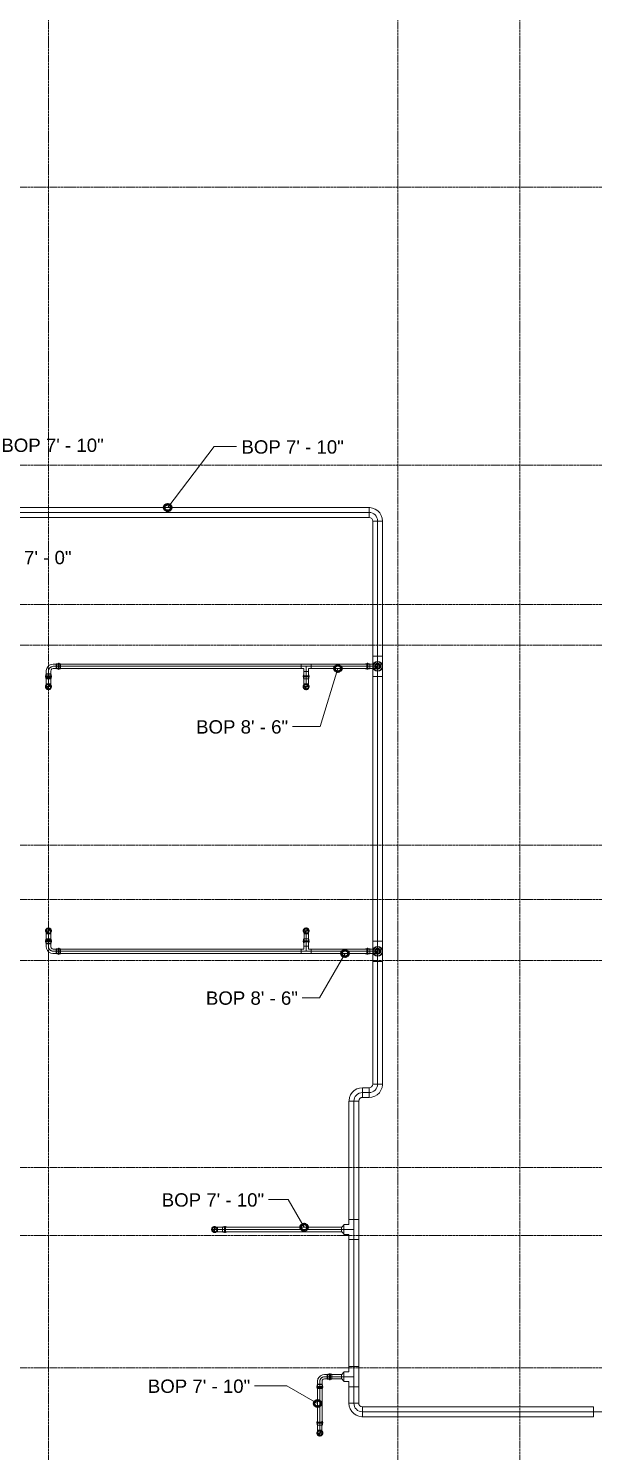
# Model space of a CAD drawing. Header units: inches. Extents: x -3679 to 241, y -496 to 1784.
# Drawn here: x -1913.9 to -1747.3, y 314.3 to 733.7 of the extents above; entities that cross this region are included whole.
import ezdxf

# ---------------------------------------------------------------- set-up
doc = ezdxf.new("R2010")
doc.units = ezdxf.units.IN
doc.header["$MEASUREMENT"] = 0
doc.linetypes.add('Grid Line', pattern=[0.875, 0.5, -0.125, 0.125, -0.125])
for name, color, linetype, lineweight in [('G-ANNO-DIMS', 251, 'Continuous', 9), ('P-PIPE', 1, 'Continuous', 9), ('P-PIPE-CNTR', 1, 'Continuous', 9), ('S-GRID', 8, 'Continuous', 9)]:
    doc.layers.add(name, color=color, linetype=linetype, lineweight=lineweight)
doc.styles.add('Arial', font='arial.ttf', dxfattribs={"height": 3.934132})

# ---------------------------------------------------------------- blocks, each defined once
blk = doc.blocks.new('Victaulic-VicPress316-Elbow 90-45deg Style P568_P571 - Standard-V1-FIFTH LEVEL')
at = {"layer": 'P-PIPE'}
for p, q in [((-2327.12, 161.86), (-2327.12, 161.86)), ((-2327.12, 161.86), (-2325.73, 161.86)), ((-2324.79, 162.52), (-2325.73, 162.52)), ((-2325.73, 161.86), (-2324.79, 161.86)), ((-2325.73, 161.21), (-2324.79, 161.21)), ((-2323.6, 162.52), (-2324.9, 162.52)), ((-2324.9, 161.86), (-2324.9, 161.86)), ((-2324.9, 161.86), (-2324.9, 161.86)), ((-2324.9, 161.21), (-2323.6, 161.21)), ((-2324.79, 162.52), (-2324.79, 161.86)), ((-2324.79, 161.86), (-2324.79, 162.52)), ((-2324.79, 161.86), (-2324.79, 161.21)), ((-2324.79, 161.21), (-2324.79, 161.86)), ((-2324.23, 162.63), (-2324.69, 162.63)), ((-2324.69, 161.1), (-2324.23, 161.1)), ((-2324.23, 161.86), (-2324.23, 161.86)), ((-2324.23, 161.86), (-2324.23, 161.86)), ((-2323.6, 162.63), (-2323.94, 162.63)), ((-2323.94, 161.86), (-2323.94, 161.86)), ((-2323.94, 161.86), (-2323.94, 161.86)), ((-2323.94, 161.1), (-2323.6, 161.1)), ((-2323.6, 161.86), (-2323.6, 161.86)), ((-2323.6, 161.86), (-2323.6, 161.86)), ((-2323.6, 161.86), (-2323.6, 161.86)), ((-2323.6, 161.86), (-2323.6, 161.86))]:
    blk.add_line(p, q, dxfattribs=at)
at = {"layer": 'P-PIPE', "flags": 128}
for points in [[(-2326.21, 161.86), (-2326.31, 162.26), (-2326.56, 162.58), (-2326.93, 162.76), (-2327.34, 162.75), (-2327.71, 162.56), (-2327.96, 162.24), (-2328.04, 161.86)], [(-2328.04, 161.86), (-2327.94, 161.47), (-2327.69, 161.15), (-2327.32, 160.97), (-2326.91, 160.98), (-2326.54, 161.17), (-2326.29, 161.49), (-2326.21, 161.86)], [(-2326.36, 161.86), (-2326.45, 162.23), (-2326.7, 162.51), (-2327.06, 162.63), (-2327.43, 162.57), (-2327.73, 162.34), (-2327.88, 162), (-2327.89, 161.86)], [(-2327.89, 161.86), (-2327.8, 161.5), (-2327.55, 161.22), (-2327.19, 161.1), (-2326.82, 161.16), (-2326.52, 161.39), (-2326.37, 161.73), (-2326.36, 161.86)], [(-2325.73, 162.52), (-2326.23, 162.52), (-2326.66, 162.52), (-2326.97, 162.52), (-2327.12, 162.52), (-2327.12, 162.52)], [(-2327.12, 161.21), (-2327.03, 161.21), (-2326.77, 161.21), (-2326.36, 161.21), (-2325.88, 161.21), (-2325.73, 161.21)], [(-2324.9, 162.52), (-2324.71, 162.63), (-2324.69, 162.63)], [(-2324.69, 161.1), (-2324.89, 161.19), (-2324.9, 161.21)], [(-2324.23, 162.63), (-2324.17, 162.75), (-2324.03, 162.76), (-2323.94, 162.65), (-2323.94, 162.63)], [(-2324.23, 162.63), (-2324.23, 162.54), (-2324.23, 162.29), (-2324.23, 161.93), (-2324.23, 161.86)], [(-2324.23, 161.86), (-2324.23, 162.23), (-2324.23, 162.51), (-2324.23, 162.63), (-2324.23, 162.63)], [(-2324.23, 161.1), (-2324.23, 161.19), (-2324.23, 161.44), (-2324.23, 161.8), (-2324.23, 161.86)], [(-2324.23, 161.86), (-2324.23, 161.5), (-2324.23, 161.22), (-2324.23, 161.1), (-2324.23, 161.1)], [(-2323.94, 161.1), (-2324.01, 160.98), (-2324.15, 160.97), (-2324.23, 161.08), (-2324.23, 161.1)], [(-2323.94, 162.63), (-2323.94, 162.54), (-2323.94, 162.29), (-2323.94, 161.93), (-2323.94, 161.86)], [(-2323.94, 161.86), (-2323.94, 162.23), (-2323.94, 162.51), (-2323.94, 162.63), (-2323.94, 162.63)], [(-2323.94, 161.1), (-2323.94, 161.19), (-2323.94, 161.44), (-2323.94, 161.8), (-2323.94, 161.86)], [(-2323.94, 161.86), (-2323.94, 161.5), (-2323.94, 161.22), (-2323.94, 161.1), (-2323.94, 161.1)]]:
    blk.add_lwpolyline(points, dxfattribs=at)
at = {"layer": 'P-PIPE'}
for radius, start, end in [(0.767, 0, 180), (0.767, 0, 180), (0.767, 0, 180), (0.767, 180, 360), (0.767, 180, 0), (0.767, 180, 0), (0.657, 360, 180), (0.657, 0, 180), (0.657, 90, 180), (0.658, 180, 0), (0.658, 180, 0), (0.657, 180, 270), (0.658, 0, 90), (0.658, 270, 0)]:
    blk.add_arc((-2327.12, 161.86), radius, start, end, dxfattribs=at)
blk = doc.blocks.new('Elbow - Welded - Generic - Standard-1127339-FIFTH LEVEL')
at = {"layer": 'P-PIPE'}
for p, q in [((-2.52, -1.44), (-2.52, 1.44)), ((-2.52, 1.44), (-2.52, -1.44)), ((1.44, 2.52), (-1.44, 2.52)), ((-1.44, 2.52), (1.44, 2.52))]:
    blk.add_line(p, q, dxfattribs=at)
at = {"layer": 'P-PIPE', "flags": 128}
for points in [[(-1.44, 2.52), (-1.53, 2.08), (-1.79, 1.72), (-2.18, 1.49), (-2.52, 1.44)], [(-2.52, -1.44), (-1.67, -1.34), (-0.85, -1.07), (-0.12, -0.62), (0.51, -0.03), (0.99, 0.68), (1.3, 1.48), (1.43, 2.33), (1.44, 2.52)]]:
    blk.add_lwpolyline(points, dxfattribs=at)
blk = doc.blocks.new('Transition - Generic - Plumbing-CW-1127470-FIFTH LEVEL')
at = {"layer": 'P-PIPE'}
for radius, start, end in [(1.31, 90, 270), (0.563, 90, 270), (1.31, 270, 90), (0.562, 270, 90)]:
    blk.add_arc((-1810.95, 461.74), radius, start, end, dxfattribs=at)
blk = doc.blocks.new('Victaulic-VicPress316-Elbow 90-45deg Style P568_P571 - Standard-523083-FIFTH LEVEL')
at = {"layer": 'P-PIPE'}
for p, q in [((-3.18, 0.77), (-3.52, 0.77)), ((-3.52, 0.77), (-3.52, -0.77)), ((-3.52, -0.77), (-3.52, 0.77)), ((-2.22, 0.66), (-3.52, 0.66)), ((-3.52, -0.66), (-3.52, 0.66)), ((-3.52, 0.66), (-3.52, -0.66)), ((-3.18, -0.77), (-3.18, 0.77)), ((-3.18, 0.77), (-3.18, -0.77)), ((-2.44, 0.77), (-2.89, 0.77)), ((-2.89, -0.77), (-2.89, 0.77)), ((-2.89, 0.77), (-2.89, -0.77)), ((-1.39, 0.66), (-2.33, 0.66)), ((-2.33, 0), (-2.33, 0.66)), ((-2.33, 0.66), (-2.33, 0)), ((-2.22, -0.66), (-2.22, 0.66)), ((-2.22, 0.66), (-2.22, -0.66)), ((-0.77, 3.52), (-0.77, 3.18)), ((0.77, 3.52), (-0.77, 3.52)), ((-0.77, 3.52), (0.77, 3.52)), ((-0.77, 3.18), (0.77, 3.18)), ((0.77, 3.18), (-0.77, 3.18)), ((-0.77, 2.89), (-0.77, 2.44)), ((-0.77, 2.89), (0.77, 2.89)), ((0.77, 2.89), (-0.77, 2.89)), ((-0.66, 3.52), (-0.66, 2.22)), ((-0.66, 3.52), (0.66, 3.52)), ((0.66, 3.52), (-0.66, 3.52)), ((-0.66, 2.33), (-0.66, 1.39)), ((0, 2.33), (-0.66, 2.33)), ((-0.66, 2.33), (0, 2.33)), ((-0.66, 2.22), (0.66, 2.22)), ((0.66, 2.22), (-0.66, 2.22)), ((0, 2.33), (0.66, 2.33)), ((0.66, 2.33), (0, 2.33)), ((0, 1.39), (0, 2.33)), ((0.66, 2.22), (0.66, 3.52)), ((0.66, 1.39), (0.66, 2.33)), ((0.77, 3.18), (0.77, 3.52)), ((0.77, 2.44), (0.77, 2.89)), ((-3.52, -0.66), (-2.22, -0.66)), ((-3.52, -0.77), (-3.18, -0.77)), ((-2.89, -0.77), (-2.44, -0.77)), ((-2.33, 0), (-2.33, -0.66)), ((-2.33, -0.66), (-2.33, 0)), ((-1.39, 0), (-2.33, 0)), ((-2.33, -0.66), (-1.39, -0.66))]:
    blk.add_line(p, q, dxfattribs=at)
at = {"layer": 'P-PIPE', "flags": 128}
for points in [[(-3.18, 0.77), (-3.11, 0.89), (-2.98, 0.9), (-2.89, 0.79), (-2.89, 0.77)], [(-3.18, 0.77), (-3.18, 0.67), (-3.18, 0.42), (-3.18, 0.07), (-3.18, -0.3), (-3.18, -0.6), (-3.18, -0.75), (-3.18, -0.77)], [(-3.18, -0.77), (-3.18, -0.67), (-3.18, -0.42), (-3.18, -0.07), (-3.18, 0.3), (-3.18, 0.6), (-3.18, 0.75), (-3.18, 0.77)], [(-2.89, -0.77), (-2.89, -0.67), (-2.89, -0.42), (-2.89, -0.07), (-2.89, 0.3), (-2.89, 0.6), (-2.89, 0.75), (-2.89, 0.77)], [(-2.89, 0.77), (-2.89, 0.67), (-2.89, 0.42), (-2.89, 0.07), (-2.89, -0.3), (-2.89, -0.6), (-2.89, -0.75), (-2.89, -0.77)], [(-2.44, 0.77), (-2.24, 0.68), (-2.22, 0.66)], [(-0.66, 1.39), (-0.75, 1.04), (-1, 0.77), (-1.35, 0.66), (-1.39, 0.66)], [(-1.39, -0.66), (-0.78, -0.56), (-0.23, -0.29), (0.22, 0.13), (0.53, 0.67), (0.65, 1.27), (0.66, 1.39)], [(-0.77, 2.89), (-0.89, 2.96), (-0.9, 3.1), (-0.79, 3.18), (-0.77, 3.18)], [(0.77, 3.18), (0.67, 3.18), (0.42, 3.18), (0.07, 3.18), (-0.3, 3.18), (-0.6, 3.18), (-0.75, 3.18), (-0.77, 3.18)], [(-0.77, 3.18), (-0.67, 3.18), (-0.42, 3.18), (-0.07, 3.18), (0.3, 3.18), (0.6, 3.18), (0.75, 3.18), (0.77, 3.18)], [(-0.77, 2.89), (-0.67, 2.89), (-0.42, 2.89), (-0.07, 2.89), (0.3, 2.89), (0.6, 2.89), (0.75, 2.89), (0.77, 2.89)], [(0.77, 2.89), (0.67, 2.89), (0.42, 2.89), (0.07, 2.89), (-0.3, 2.89), (-0.6, 2.89), (-0.75, 2.89), (-0.77, 2.89)], [(-0.66, 2.22), (-0.77, 2.41), (-0.77, 2.44)], [(0.77, 2.44), (0.68, 2.24), (0.66, 2.22)], [(0.77, 3.18), (0.89, 3.11), (0.9, 2.98), (0.79, 2.89), (0.77, 2.89)], [(-2.89, -0.77), (-2.96, -0.89), (-3.1, -0.9), (-3.18, -0.79), (-3.18, -0.77)], [(-2.22, -0.66), (-2.41, -0.77), (-2.44, -0.77)]]:
    blk.add_lwpolyline(points, dxfattribs=at)
at = {"layer": 'P-PIPE'}
blk.add_arc((-1.39, 1.39), 1.39, 270, 0, dxfattribs=at)
blk = doc.blocks.new('Victaulic-VicPress316-Elbow 90-45deg Style P568_P571 - Standard-V2-FIFTH LEVEL')
at = {"layer": 'P-PIPE'}
for p, q in [((-1934.31, 162.63), (-1934.64, 162.63)), ((-1933.35, 162.52), (-1934.64, 162.52)), ((-1934.64, 161.86), (-1934.64, 161.86)), ((-1934.64, 161.86), (-1934.64, 161.86)), ((-1934.64, 161.86), (-1934.64, 161.86)), ((-1934.64, 161.86), (-1934.64, 161.86)), ((-1934.64, 161.21), (-1933.35, 161.21)), ((-1934.64, 161.1), (-1934.31, 161.1)), ((-1934.31, 161.86), (-1934.31, 161.86)), ((-1934.31, 161.86), (-1934.31, 161.86)), ((-1933.56, 162.63), (-1934.02, 162.63)), ((-1934.02, 161.86), (-1934.02, 161.86)), ((-1934.02, 161.86), (-1934.02, 161.86)), ((-1934.02, 161.1), (-1933.56, 161.1)), ((-1932.52, 162.52), (-1933.45, 162.52)), ((-1933.45, 162.52), (-1933.45, 161.86)), ((-1933.45, 161.86), (-1933.45, 162.52)), ((-1933.45, 161.86), (-1933.45, 161.21)), ((-1933.45, 161.21), (-1933.45, 161.86)), ((-1932.52, 161.86), (-1933.45, 161.86)), ((-1933.45, 161.21), (-1932.52, 161.21)), ((-1933.35, 161.86), (-1933.35, 161.86)), ((-1933.35, 161.86), (-1933.35, 161.86)), ((-1932.52, 161.86), (-1931.12, 161.86)), ((-1931.12, 161.86), (-1931.12, 161.86))]:
    blk.add_line(p, q, dxfattribs=at)
at = {"layer": 'P-PIPE', "flags": 128}
for points in [[(-1934.31, 162.63), (-1934.24, 162.75), (-1934.1, 162.76), (-1934.02, 162.65), (-1934.02, 162.63)], [(-1934.31, 162.63), (-1934.31, 162.54), (-1934.31, 162.29), (-1934.31, 161.93), (-1934.31, 161.86)], [(-1934.31, 161.86), (-1934.31, 162.23), (-1934.31, 162.51), (-1934.31, 162.63), (-1934.31, 162.63)], [(-1934.31, 161.1), (-1934.31, 161.19), (-1934.31, 161.44), (-1934.31, 161.8), (-1934.31, 161.86)], [(-1934.31, 161.86), (-1934.31, 161.5), (-1934.31, 161.22), (-1934.31, 161.1), (-1934.31, 161.1)], [(-1934.02, 161.1), (-1934.08, 160.98), (-1934.22, 160.97), (-1934.31, 161.08), (-1934.31, 161.1)], [(-1934.02, 162.63), (-1934.02, 162.54), (-1934.02, 162.29), (-1934.02, 161.93), (-1934.02, 161.86)], [(-1934.02, 161.86), (-1934.02, 162.23), (-1934.02, 162.51), (-1934.02, 162.63), (-1934.02, 162.63)], [(-1934.02, 161.1), (-1934.02, 161.19), (-1934.02, 161.44), (-1934.02, 161.8), (-1934.02, 161.86)], [(-1934.02, 161.86), (-1934.02, 161.5), (-1934.02, 161.22), (-1934.02, 161.1), (-1934.02, 161.1)], [(-1933.56, 162.63), (-1933.36, 162.54), (-1933.35, 162.52)], [(-1933.35, 161.21), (-1933.54, 161.1), (-1933.56, 161.1)], [(-1931.12, 162.52), (-1931.22, 162.52), (-1931.48, 162.52), (-1931.89, 162.52), (-1932.37, 162.52), (-1932.52, 162.52)], [(-1932.52, 161.21), (-1932.02, 161.21), (-1931.59, 161.21), (-1931.28, 161.21), (-1931.13, 161.21), (-1931.12, 161.21)], [(-1930.21, 161.86), (-1930.31, 162.26), (-1930.56, 162.58), (-1930.93, 162.76), (-1931.34, 162.75), (-1931.71, 162.56), (-1931.96, 162.24), (-1932.04, 161.86)], [(-1932.04, 161.86), (-1931.94, 161.47), (-1931.69, 161.15), (-1931.32, 160.97), (-1930.91, 160.98), (-1930.54, 161.17), (-1930.29, 161.49), (-1930.21, 161.86)], [(-1930.36, 161.86), (-1930.45, 162.23), (-1930.7, 162.51), (-1931.06, 162.63), (-1931.43, 162.57), (-1931.73, 162.34), (-1931.88, 162), (-1931.89, 161.86)], [(-1931.89, 161.86), (-1931.8, 161.5), (-1931.55, 161.22), (-1931.19, 161.1), (-1930.82, 161.16), (-1930.52, 161.39), (-1930.37, 161.73), (-1930.36, 161.86)]]:
    blk.add_lwpolyline(points, dxfattribs=at)
at = {"layer": 'P-PIPE'}
for radius, start, end in [(0.766, 0, 180), (0.766, 0, 180), (0.766, 0, 180), (0.766, 180, 0), (0.766, 180, 0), (0.766, 180, 0), (0.657, 0, 180), (0.657, 0, 180), (0.657, 90, 180), (0.658, 180, 0), (0.658, 180, 0), (0.657, 180, 270), (0.658, 0, 90), (0.658, 270, 0)]:
    blk.add_arc((-1931.12, 161.86), radius, start, end, dxfattribs=at)

msp = doc.modelspace()

# ---------------------------------------------------------------- linework, layer by layer
at = {"layer": 'G-ANNO-DIMS'}
for p, q in [((-1872.84, 592.52), (-1859.17, 610.49)), ((-1859.17, 610.49), (-1852.6, 610.49)), ((-1822.65, 545.09), (-1827.9, 527.98)), ((-1827.9, 527.98), (-1836.05, 527.98)), ((-1820.55, 461.09), (-1828.07, 448.05)), ((-1828.07, 448.05), (-1833.16, 448.05)), ((-1837.34, 388.55), (-1843.14, 388.55)), ((-1832.63, 380.4), (-1837.34, 388.55)), ((-1837.67, 333.65), (-1847.24, 333.65)), ((-1828.66, 328.45), (-1837.67, 333.65))]:
    msp.add_line(p, q, dxfattribs=at)
at = {"layer": 'G-ANNO-DIMS', "lineweight": 50}
for centre in [(-1872.84, 592.52), (-1822.65, 545.09), (-1820.55, 461.09), (-1832.63, 380.4), (-1828.66, 328.45)]:
    msp.add_circle(centre, 1, dxfattribs=at)
at = {"layer": 'P-PIPE'}
for p, q in [((-1813.47, 592.52), (-1945.07, 592.52)), ((-1813.47, 592.52), (-1813.47, 589.64)), ((-1945.07, 589.64), (-1813.47, 589.64)), ((-1812.39, 588.56), (-1812.39, 548.73)), ((-1812.39, 588.56), (-1809.52, 588.56)), ((-1809.52, 548.73), (-1809.52, 588.56)), ((-1833.5, 546.4), (-1905.67, 546.4)), ((-1905.67, 546.4), (-1905.67, 545.09)), ((-1833.5, 546.4), (-1833.5, 545.09)), ((-1830.5, 546.4), (-1833.5, 546.4)), ((-1833.5, 545.09), (-1833.5, 546.4)), ((-1833.5, 546.4), (-1833.5, 545.09)), ((-1830.5, 545.09), (-1830.5, 546.4)), ((-1830.5, 546.4), (-1830.5, 545.09)), ((-1813.28, 546.4), (-1830.5, 546.4)), ((-1830.5, 546.4), (-1830.5, 545.09)), ((-1813.28, 546.4), (-1813.28, 545.09)), ((-1812.39, 548.73), (-1812.39, 542.75)), ((-1812.39, 548.73), (-1809.52, 548.73)), ((-1809.52, 542.75), (-1809.52, 548.73)), ((-1908.66, 543.41), (-1908.66, 542.07)), ((-1908.66, 543.41), (-1907.34, 543.41)), ((-1908.66, 542.07), (-1907.34, 542.07)), ((-1907.34, 542.07), (-1907.34, 543.41)), ((-1905.67, 545.09), (-1833.5, 545.09)), ((-1833.5, 545.09), (-1832.66, 545.09)), ((-1832.66, 545.09), (-1832.66, 544.25)), ((-1832.66, 544.25), (-1832.66, 542.07)), ((-1831.34, 544.25), (-1832.66, 544.25)), ((-1832.66, 544.25), (-1831.34, 544.25)), ((-1831.34, 544.25), (-1832.66, 544.25)), ((-1831.34, 542.07), (-1832.66, 542.07)), ((-1831.34, 545.09), (-1830.5, 545.09)), ((-1831.34, 544.25), (-1831.34, 545.09)), ((-1831.34, 542.07), (-1831.34, 544.25)), ((-1830.5, 545.09), (-1813.28, 545.09)), ((-1812.39, 542.75), (-1812.39, 464.73)), ((-1812.39, 542.75), (-1809.52, 542.75)), ((-1809.52, 464.73), (-1809.52, 542.75)), ((-1908.66, 465.41), (-1908.66, 464.07)), ((-1908.66, 465.41), (-1907.34, 465.41)), ((-1908.66, 464.07), (-1907.34, 464.07)), ((-1907.34, 464.07), (-1907.34, 465.41)), ((-1833.5, 462.4), (-1905.67, 462.4)), ((-1905.67, 462.4), (-1905.67, 461.09)), ((-1833.5, 462.4), (-1833.5, 461.09)), ((-1832.66, 462.4), (-1833.5, 462.4)), ((-1833.5, 462.4), (-1833.5, 461.09)), ((-1833.5, 461.09), (-1833.5, 462.4)), ((-1832.66, 465.41), (-1832.66, 463.24)), ((-1832.66, 465.41), (-1831.34, 465.41)), ((-1832.66, 463.24), (-1831.34, 463.24)), ((-1832.66, 463.24), (-1832.66, 462.4)), ((-1832.66, 463.24), (-1831.34, 463.24)), ((-1831.34, 463.24), (-1832.66, 463.24)), ((-1831.34, 463.24), (-1831.34, 465.41)), ((-1831.34, 462.4), (-1831.34, 463.24)), ((-1830.5, 462.4), (-1831.34, 462.4)), ((-1830.5, 462.4), (-1830.5, 461.09)), ((-1830.5, 461.09), (-1830.5, 462.4)), ((-1813.28, 462.4), (-1830.5, 462.4)), ((-1830.5, 462.4), (-1830.5, 461.09)), ((-1813.28, 462.4), (-1813.28, 461.09)), ((-1812.39, 464.73), (-1812.39, 458.75)), ((-1812.39, 464.73), (-1809.52, 464.73)), ((-1809.52, 458.75), (-1809.52, 464.73)), ((-1905.67, 461.09), (-1833.5, 461.09)), ((-1833.5, 461.09), (-1830.5, 461.09)), ((-1830.5, 461.09), (-1813.28, 461.09)), ((-1812.39, 458.75), (-1812.39, 422.6)), ((-1812.39, 458.75), (-1809.52, 458.75)), ((-1809.52, 422.6), (-1809.52, 458.75)), ((-1813.47, 421.52), (-1815.43, 421.52)), ((-1815.43, 421.52), (-1815.43, 418.65)), ((-1813.47, 421.52), (-1813.47, 418.65)), ((-1812.39, 422.6), (-1809.52, 422.6)), ((-1819.39, 417.57), (-1819.39, 382.73)), ((-1816.52, 417.57), (-1819.39, 417.57)), ((-1816.52, 382.73), (-1816.52, 417.57)), ((-1815.43, 418.65), (-1813.47, 418.65)), ((-1816.52, 382.73), (-1819.39, 382.73)), ((-1819.39, 382.73), (-1819.39, 381.18)), ((-1819.39, 382.73), (-1816.52, 382.73)), ((-1816.52, 382.73), (-1819.39, 382.73)), ((-1816.52, 376.75), (-1816.52, 382.73)), ((-1821.6, 380.4), (-1856.67, 380.4)), ((-1856.67, 380.4), (-1856.67, 379.09)), ((-1856.67, 379.09), (-1821.6, 379.09)), ((-1820.95, 381.06), (-1821.6, 380.31)), ((-1821.6, 380.4), (-1821.6, 379.09)), ((-1821.6, 379.18), (-1820.95, 378.43)), ((-1819.39, 381.18), (-1820.95, 381.18)), ((-1820.95, 381.18), (-1820.95, 378.31)), ((-1820.95, 378.31), (-1820.95, 381.18)), ((-1820.95, 378.31), (-1819.39, 378.31)), ((-1819.39, 378.31), (-1819.39, 376.75)), ((-1819.39, 376.75), (-1816.52, 376.75)), ((-1816.52, 376.75), (-1819.39, 376.75)), ((-1819.39, 376.75), (-1819.39, 339.34)), ((-1816.52, 376.75), (-1819.39, 376.75)), ((-1816.52, 339.34), (-1816.52, 376.75)), ((-1821.6, 337.01), (-1825.67, 337.01)), ((-1825.67, 337.01), (-1825.67, 335.69)), ((-1825.67, 335.69), (-1821.6, 335.69)), ((-1820.95, 337.66), (-1821.6, 336.91)), ((-1821.6, 337.01), (-1821.6, 335.69)), ((-1821.6, 335.79), (-1820.95, 335.04)), ((-1819.39, 337.79), (-1820.95, 337.79)), ((-1820.95, 337.79), (-1820.95, 334.91)), ((-1820.95, 334.91), (-1820.95, 337.79)), ((-1816.52, 339.34), (-1819.39, 339.34)), ((-1819.39, 339.34), (-1819.39, 337.79)), ((-1819.39, 339.34), (-1816.52, 339.34)), ((-1816.52, 339.34), (-1819.39, 339.34)), ((-1816.52, 333.36), (-1816.52, 339.34)), ((-1828.66, 334.02), (-1828.66, 322.07)), ((-1827.34, 334.02), (-1828.66, 334.02)), ((-1827.34, 322.07), (-1827.34, 334.02)), ((-1820.95, 334.91), (-1819.39, 334.91)), ((-1819.39, 334.91), (-1819.39, 333.36)), ((-1819.39, 333.36), (-1816.52, 333.36)), ((-1816.52, 333.36), (-1819.39, 333.36)), ((-1819.39, 333.36), (-1819.39, 328.52)), ((-1816.52, 333.36), (-1819.39, 333.36)), ((-1816.52, 328.52), (-1816.52, 333.36)), ((-1816.52, 328.52), (-1819.39, 328.52)), ((-1747.28, 327.44), (-1815.43, 327.44)), ((-1815.43, 324.56), (-1815.43, 327.44)), ((-1747.28, 324.56), (-1747.28, 327.44)), ((-1815.43, 324.56), (-1747.28, 324.56)), ((-1827.34, 322.07), (-1828.66, 322.07))]:
    msp.add_line(p, q, dxfattribs=at)
for centre, radius, start, end in [((-1810.95, 545.74), 1.44, 90, 270), ((-1810.95, 545.74), 0.658, 0, 180), ((-1810.95, 545.74), 0.657, 180, 0), ((-1810.95, 545.41), 0.329, 90, 270), ((-1810.95, 545.74), 1.44, 270, 90), ((-1810.95, 546.07), 0.329, 270, 90), ((-1908, 539.74), 0.657, 0, 180), ((-1908, 539.74), 0.658, 180, 0), ((-1908, 539.41), 0.329, 90, 270), ((-1908, 540.07), 0.329, 270, 90), ((-1832, 539.74), 0.658, 0, 180), ((-1832, 539.74), 0.657, 180, 0), ((-1832, 539.41), 0.329, 90, 270), ((-1832, 540.07), 0.329, 270, 90), ((-1908, 467.74), 0.657, 0, 180), ((-1908, 467.74), 0.658, 180, 0), ((-1908, 467.41), 0.329, 90, 270), ((-1908, 468.07), 0.329, 270, 90), ((-1832, 467.74), 0.658, 0, 180), ((-1832, 467.74), 0.657, 180, 0), ((-1832, 467.41), 0.329, 90, 270), ((-1832, 468.07), 0.329, 270, 90), ((-1810.95, 461.74), 1.44, 90, 270), ((-1810.95, 461.74), 0.658, 0, 180), ((-1810.95, 461.74), 0.657, 180, 0), ((-1810.95, 461.41), 0.329, 90, 270), ((-1810.95, 461.74), 1.44, 270, 90), ((-1810.95, 462.07), 0.329, 270, 90), ((-1859, 379.74), 0.658, 0, 180), ((-1859, 379.74), 0.657, 180, 0), ((-1859, 379.41), 0.329, 90, 270), ((-1859, 380.07), 0.329, 270, 90), ((-1828, 319.74), 0.658, 0, 180), ((-1828, 319.74), 0.657, 180, 0), ((-1828, 319.41), 0.329, 90, 270), ((-1828, 320.07), 0.329, 270, 90)]:
    msp.add_arc(centre, radius, start, end, dxfattribs=at)
at = {"layer": 'P-PIPE-CNTR'}
for p, q in [((-1813.47, 591.08), (-1945.07, 591.08)), ((-1813.47, 591.08), (-1945.07, 591.08)), ((-1810.95, 588.56), (-1810.95, 548.73)), ((-1810.95, 588.56), (-1810.95, 548.73)), ((-1905.67, 545.74), (-1906.61, 545.74)), ((-1833.5, 545.74), (-1905.67, 545.74)), ((-1833.5, 545.74), (-1905.67, 545.74)), ((-1833.5, 545.74), (-1830.5, 545.74)), ((-1832, 544.25), (-1832, 545.74)), ((-1813.28, 545.74), (-1830.5, 545.74)), ((-1813.28, 545.74), (-1830.5, 545.74)), ((-1812.35, 545.74), (-1814.47, 545.74)), ((-1812.35, 545.74), (-1813.28, 545.74)), ((-1810.95, 545.74), (-1812.35, 545.74)), ((-1811.95, 545.74), (-1809.95, 545.74)), ((-1810.95, 542.75), (-1810.95, 548.73)), ((-1810.95, 544.74), (-1810.95, 546.74)), ((-1908, 544.35), (-1908, 543.41)), ((-1908, 544.35), (-1908, 542.22)), ((-1908, 543.41), (-1908, 542.07)), ((-1908, 543.41), (-1908, 542.07)), ((-1908, 542.07), (-1908, 541.14)), ((-1908, 541.14), (-1908, 539.74)), ((-1832, 542.07), (-1832, 544.25)), ((-1832, 542.07), (-1832, 544.25)), ((-1832, 541.14), (-1832, 543.26)), ((-1832, 541.14), (-1832, 542.07)), ((-1832, 539.74), (-1832, 541.14)), ((-1810.95, 542.75), (-1810.95, 464.73)), ((-1810.95, 542.75), (-1810.95, 464.73)), ((-1909, 539.74), (-1907, 539.74)), ((-1908, 538.74), (-1908, 540.74)), ((-1833, 539.74), (-1831, 539.74)), ((-1832, 538.74), (-1832, 540.74)), ((-1909, 467.74), (-1907, 467.74)), ((-1908, 466.74), (-1908, 468.74)), ((-1908, 467.74), (-1908, 466.35)), ((-1908, 466.35), (-1908, 465.41)), ((-1908, 466.35), (-1908, 464.22)), ((-1833, 467.74), (-1831, 467.74)), ((-1832, 466.74), (-1832, 468.74)), ((-1832, 467.74), (-1832, 466.35)), ((-1832, 466.35), (-1832, 465.41)), ((-1832, 466.35), (-1832, 464.22)), ((-1908, 465.41), (-1908, 464.07)), ((-1908, 465.41), (-1908, 464.07)), ((-1908, 464.07), (-1908, 463.14)), ((-1906.61, 461.74), (-1905.67, 461.74)), ((-1906.61, 461.74), (-1904.48, 461.74)), ((-1833.5, 461.74), (-1905.67, 461.74)), ((-1833.5, 461.74), (-1905.67, 461.74)), ((-1833.5, 461.74), (-1830.5, 461.74)), ((-1832, 465.41), (-1832, 463.24)), ((-1832, 465.41), (-1832, 463.24)), ((-1832, 463.24), (-1832, 461.74)), ((-1813.28, 461.74), (-1830.5, 461.74)), ((-1813.28, 461.74), (-1830.5, 461.74)), ((-1812.35, 461.74), (-1814.47, 461.74)), ((-1812.35, 461.74), (-1813.28, 461.74)), ((-1810.95, 461.74), (-1812.35, 461.74)), ((-1811.95, 461.74), (-1809.95, 461.74)), ((-1810.95, 458.75), (-1810.95, 464.73)), ((-1810.95, 460.74), (-1810.95, 462.74)), ((-1810.95, 458.75), (-1810.95, 422.6)), ((-1810.95, 458.75), (-1810.95, 422.6)), ((-1813.47, 420.09), (-1815.43, 420.09)), ((-1813.47, 420.09), (-1815.43, 420.09)), ((-1817.95, 382.73), (-1817.95, 417.57)), ((-1817.95, 382.73), (-1817.95, 417.57)), ((-1817.95, 382.73), (-1817.95, 376.75)), ((-1860, 379.74), (-1858, 379.74)), ((-1859, 378.74), (-1859, 380.74)), ((-1857.61, 379.74), (-1859, 379.74)), ((-1856.67, 379.74), (-1857.61, 379.74)), ((-1821.6, 379.74), (-1856.67, 379.74)), ((-1821.6, 379.74), (-1856.67, 379.74)), ((-1820.95, 379.74), (-1821.6, 379.74)), ((-1820.95, 379.74), (-1817.95, 379.74)), ((-1817.95, 339.34), (-1817.95, 376.75)), ((-1817.95, 339.34), (-1817.95, 376.75)), ((-1825.67, 336.35), (-1826.61, 336.35)), ((-1821.6, 336.35), (-1825.67, 336.35)), ((-1821.6, 336.35), (-1825.67, 336.35)), ((-1820.95, 336.35), (-1821.6, 336.35)), ((-1820.95, 336.35), (-1817.95, 336.35)), ((-1817.95, 339.34), (-1817.95, 333.36)), ((-1828, 334.96), (-1828, 334.02)), ((-1828, 334.96), (-1828, 332.83)), ((-1828, 322.07), (-1828, 334.02)), ((-1828, 322.07), (-1828, 334.02)), ((-1817.95, 328.52), (-1817.95, 333.36)), ((-1817.95, 328.52), (-1817.95, 333.36)), ((-1828, 321.14), (-1828, 323.26)), ((-1815.43, 326), (-1747.28, 326)), ((-1815.43, 326), (-1747.28, 326)), ((-1741.29, 326), (-1747.28, 326)), ((-1829, 319.74), (-1827, 319.74)), ((-1828, 321.14), (-1828, 322.07)), ((-1828, 319.74), (-1828, 321.14)), ((-1828, 318.74), (-1828, 320.74))]:
    msp.add_line(p, q, dxfattribs=at)
for centre, radius, start, end in [((-1813.47, 588.56), 2.52, 0, 90), ((-1906.61, 544.35), 1.39, 90, 180), ((-1906.61, 463.14), 1.39, 180, 270), ((-1815.43, 417.57), 2.52, 90, 180), ((-1813.47, 422.6), 2.52, 270, 0), ((-1826.61, 334.96), 1.39, 90, 180), ((-1815.43, 328.52), 2.52, 180, 270)]:
    msp.add_arc(centre, radius, start, end, dxfattribs=at)
at = {"layer": 'S-GRID', "linetype": 'Grid Line'}
for p, q in [((-1908, 1771.74), (-1908, -484.26)), ((-1805, 1771.74), (-1805, -484.26)), ((-1769, 1771.74), (-1769, -484.26)), ((-3666.39, 687), (228, 687)), ((-3666.39, 605), (228, 605)), ((-3666.39, 564), (228, 564)), ((228, 552), (-3666.39, 552)), ((-3666.39, 493), (228, 493)), ((-3666.39, 477), (228, 477)), ((-3666.39, 459), (228, 459)), ((-3666.39, 398), (228, 398)), ((-3666.39, 378), (228, 378)), ((-3666.39, 339), (226, 339))]:
    msp.add_line(p, q, dxfattribs=at)

# ---------------------------------------------------------------- block references
at = {"layer": 'P-PIPE'}
for name, p, rotation in [('Elbow - Welded - Generic - Standard-1127339-FIFTH LEVEL', (-1810.95, 591.08), 90), ('Victaulic-VicPress316-Elbow 90-45deg Style P568_P571 - Standard-523083-FIFTH LEVEL', (-1908, 545.74), 180), ('Victaulic-VicPress316-Elbow 90-45deg Style P568_P571 - Standard-V1-FIFTH LEVEL', (-4138.08, 707.61), 180), ('Victaulic-VicPress316-Elbow 90-45deg Style P568_P571 - Standard-V2-FIFTH LEVEL', (-2069.86, -1391.38), 270), ('Victaulic-VicPress316-Elbow 90-45deg Style P568_P571 - Standard-V1-FIFTH LEVEL', (-1670.14, 2866.87), 90), ('Victaulic-VicPress316-Elbow 90-45deg Style P568_P571 - Standard-V1-FIFTH LEVEL', (-2069.86, -1859.38), 270), ('Victaulic-VicPress316-Elbow 90-45deg Style P568_P571 - Standard-V1-FIFTH LEVEL', (-1993.86, -1859.38), 270), ('Victaulic-VicPress316-Elbow 90-45deg Style P568_P571 - Standard-523083-FIFTH LEVEL', (-1908, 461.74), 270), ('Victaulic-VicPress316-Elbow 90-45deg Style P568_P571 - Standard-V1-FIFTH LEVEL', (-4138.08, 623.61), 180), ('Elbow - Welded - Generic - Standard-1127339-FIFTH LEVEL', (-1817.95, 420.09), 180), ('Victaulic-VicPress316-Elbow 90-45deg Style P568_P571 - Standard-V2-FIFTH LEVEL', (-3790.13, 541.61), 180), ('Victaulic-VicPress316-Elbow 90-45deg Style P568_P571 - Standard-523083-FIFTH LEVEL', (-1828, 336.35), 180), ('Elbow - Welded - Generic - Standard-1127339-FIFTH LEVEL', (-1817.95, 326), 270), ('Victaulic-VicPress316-Elbow 90-45deg Style P568_P571 - Standard-V1-FIFTH LEVEL', (-1666.14, 2646.87), 90)]:
    msp.add_blockref(name, p, dxfattribs=dict(at, rotation=rotation))
for name, p in [('Transition - Generic - Plumbing-CW-1127470-FIFTH LEVEL', (0, 84)), ('Transition - Generic - Plumbing-CW-1127470-FIFTH LEVEL', (0, 0)), ('Elbow - Welded - Generic - Standard-1127339-FIFTH LEVEL', (-1810.95, 420.09))]:
    msp.add_blockref(name, p, dxfattribs=at)

# ---------------------------------------------------------------- texts
at = {"layer": 'G-ANNO-DIMS', "char_height": 3.9341, "attachment_point": 1, "line_spacing_factor": 0.938532, "style": 'Arial'}
for s, insert, width in [('BOP 7\' - 10"', (-1921.89, 612.86), 35.952), ('BOP 7\' - 10"', (-1851.1, 612.36), 35.952), ('BOP 7\' - 0"', (-1928.33, 579.77), 32.304), ('BOP 8\' - 6"', (-1864.47, 529.85), 32.304), ('BOP 8\' - 6"', (-1861.58, 449.92), 32.304), ('BOP 7\' - 10"', (-1874.6, 390.42), 35.952), ('BOP 7\' - 10"', (-1878.7, 335.52), 35.952)]:
    msp.add_mtext(s, dxfattribs=dict(at, insert=insert, width=width))

doc.saveas('drawing.dxf')
